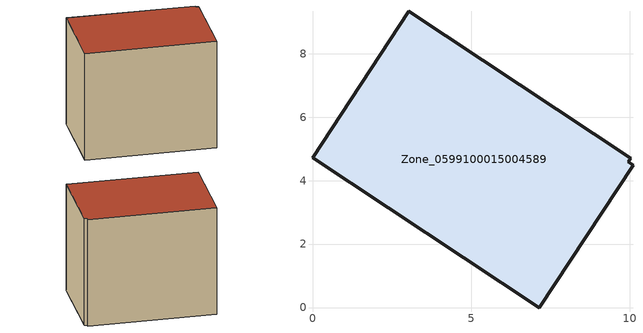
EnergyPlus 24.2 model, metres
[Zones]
Zone_0599100015004589
 floor ground (C_G): 0,4.72 3.03,9.33 10.03,4.71 9.96,4.59 10.1,4.49 7.15,0 z0.86
 wall outside (C_F): 3.03,9.33 0,4.72 7.15,0 10.1,4.49 9.96,4.59 10.03,4.71 3.03,9.33 z0.86:8.3
 roof outside (C_R): 0,4.72 7.15,0 10.1,4.49 9.96,4.59 10.03,4.71 3.03,9.33 z8.3
[BUILDING]
Pand.0599100015004589: North Axis=0; Terrain=City; Loads Convergence Tolerance Value=0.04; Temperature Convergence Tolerance Value=0.4; Solar Distribution=FullExterior; Maximum Number of Warmup Days=25; Minimum Number of Warmup Days=1
[Site:Location]
Rotterdam.The.Hague.AP_ZH_NLD Design_Conditions: Latitude=51.96; Longitude=4.45; Time Zone=1; Elevation=-4.5
[SITE:GROUNDTEMPERATURE:BUILDINGSURFACE]
18, 18, 18, 18, 18, 18, 18, 18, 18, 18, 18, 18
[MATERIAL] Thermal Absorptance=0.9; Solar Absorptance=0.7; Visible Absorptance=0.7
Name | Roughness | Thickness | Conductivity | Density | Specific Heat
G.TI.1975-1991 | MediumSmooth | 0.15 | 0.288461 | 540 | 1210
F.TI.1975-1991 | Rough | 0.3 | 0.230769 | 1920 | 840
R.TI.1975-1991 | MediumRough | 0.2 | 0.153846 | 1500 | 1000
[CONSTRUCTION]
C_G: G.TI.1975-1991
C_F: F.TI.1975-1991
C_R: R.TI.1975-1991
[ZONE]
Zone_0599100015004589: Type=1; Multiplier=1; Ceiling Height=Autocalculate; Volume=Autocalculate; Floor Area=autocalculate; Part of Total Floor Area=Yes
[ZONEINFILTRATION:DESIGNFLOWRATE]
Infil_Zone_0599100015004589: Zone or ZoneList or Space or SpaceList=Zone_0599100015004589; Schedule=AlwaysOn; Design Flow Rate Calculation Method=Flow/Area; Flow Rate per Floor Area=0.003; Constant Term Coefficient=1; Temperature Term Coefficient=0; Velocity Term Coefficient=0; Velocity Squared Term Coefficient=0
[HVACTEMPLATE:ZONE:IDEALLOADSAIRSYSTEM]
Zone_0599100015004589: Maximum Heating Supply Air Temperature=50; Minimum Cooling Supply Air Temperature=13; Maximum Heating Supply Air Humidity Ratio=0.0156; Minimum Cooling Supply Air Humidity Ratio=0.0077; Heating Limit=NoLimit; Cooling Limit=NoLimit; Dehumidification Control Type=ConstantSensibleHeatRatio; Cooling Sensible Heat Ratio=0.7; Dehumidification Setpoint=60; Humidification Control Type=None; Humidification Setpoint=30; Outdoor Air Method=None; Outdoor Air Flow Rate per Person=0.00944; Outdoor Air Flow Rate per Zone Floor Area=0; Outdoor Air Flow Rate per Zone=0; Demand Controlled Ventilation Type=None; Outdoor Air Economizer Type=NoEconomizer; Heat Recovery Type=None; Sensible Heat Recovery Effectiveness=0.7; Latent Heat Recovery Effectiveness=0.65
[ZONECONTROL:THERMOSTAT]
ThermostatControl_Zone_0599100015004589: Zone or ZoneList=Zone_0599100015004589; Control Type Schedule=DualSetpointControlType; Control 1=Thermostat_Zone_0599100015004589; Temperature Difference Between Cutout And Setpoint=0
[THERMOSTATSETPOINT:DUALSETPOINT]
Thermostat_Zone_0599100015004589: Heating Setpoint Temperature Schedule=HeatingSetpoint_Zone_0599100015004589; Cooling Setpoint Temperature Schedule=CoolingSetpoint_Zone_0599100015004589
[SCHEDULE:COMPACT]
HeatingSetpoint_Zone_0599100015004589: Through: 12/31, For: AllDays, Until: 24:00, 21
CoolingSetpoint_Zone_0599100015004589: Through: 12/31, For: AllDays, Until: 24:00, 24
DualSetpointControlType: Through: 12/31, For: AllDays, Until: 24:00, 4
AlwaysOn: Through: 12/31, For: AllDays, Until: 24:00, 1
